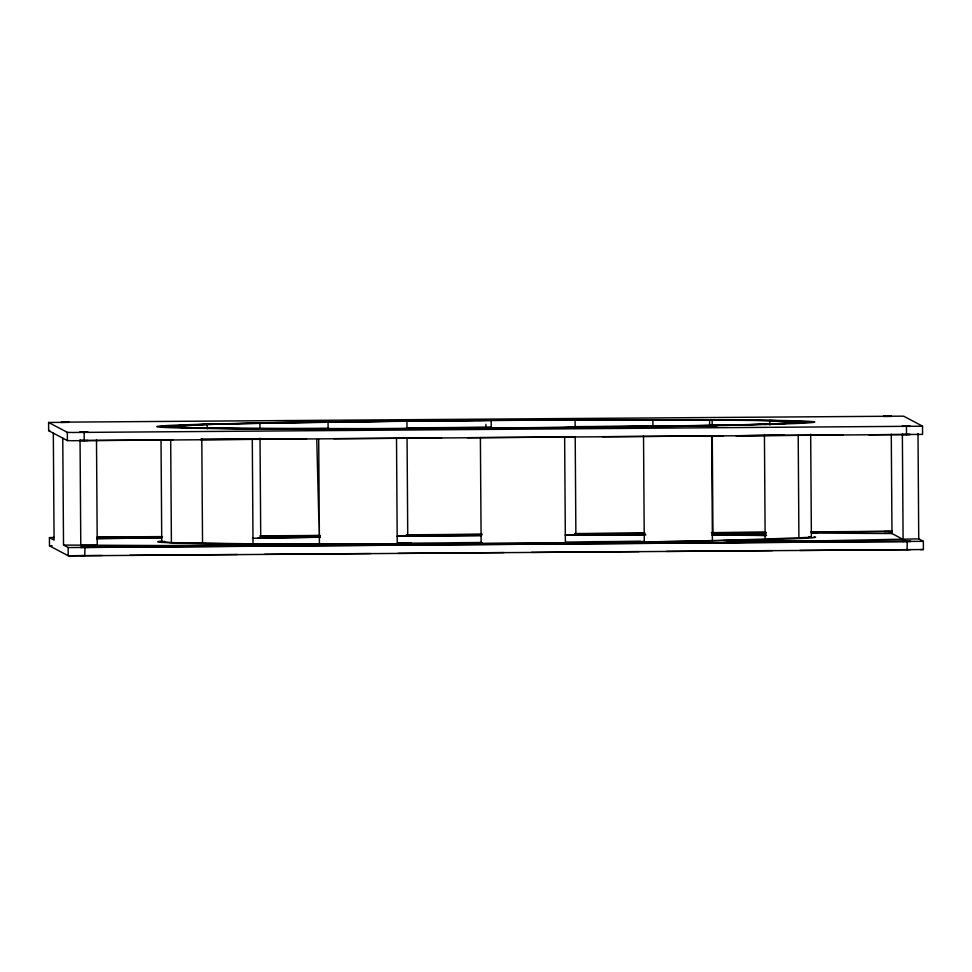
<?xml version="1.0" encoding="UTF-8"?>
<svg xmlns="http://www.w3.org/2000/svg" width="972" height="972" viewBox="0 0 972 972"><rect width="100%" height="100%" fill="white"/><g stroke="black" fill="none" stroke-linecap="round" stroke-linejoin="round"><path stroke-width="1.46" d="M64.674 422.14L901.396 416.162L903.79 416.247L922.525 426.161L922.574 434.387L72.475 440.705L67.384 440.595L48.661 430.681L48.6 422.456L69.158 422.31L60.932 422.37L64.954 422.285M48.661 430.681L49.766 430.596M705.235 543.105L918.734 538.877L923.339 541.319L923.4 549.545L70.604 555.838L68.21 555.753L49.475 545.839L49.426 537.613L53.97 537.431M922.428 426.198L72.414 432.479L67.335 432.37L48.6 422.456M923.339 541.319L68.344 547.552L63.52 545.073L62.767 438.153M172.955 439.83L83.932 440.523M902.016 434.545L910.242 434.484L868.798 434.776M902.781 541.465L911.007 541.404L84.698 547.455M68.149 547.528L68.21 555.753L84.564 555.583M811.499 532.073L888.068 531.477M161.024 440.158L161.741 541.671L164.511 541.416M161.887 541.088A329.01 4.022 -0.4 0 0 250.059 543.907C437.157 543.312 624.449 545.098 811.389 537.261L810.672 434.241M49.949 545.778L52.221 545.814M764.344 424.424L810.587 422.115L769.788 420.414L769.824 424.958M96.811 538.877L161.571 537.492M910.557 549.666L799.762 550.444M407.001 428.591L406.94 421.022L203.634 424.229A329.01 4.022 -0.4 0 0 249.257 428.774L316.507 428.956A329.01 4.022 -0.4 0 0 714.469 425.615M252.441 538.294L319.776 537.237M80.056 439.976L80.785 545.389L84.503 547.358L80.494 547.43L260.168 543.943M765.997 533.944L712.962 534.989L712.269 436.513M811.462 533.045L891.98 533.543L891.275 434.144M736.533 435.76L784.489 434.958M259.232 429.004L268.333 428.883M564.574 427.619L767.892 424.424A329.01 4.022 -0.4 0 0 773.396 420.366L652.88 419.746L478.516 420.402M703.813 436.173L723.508 435.93M260.642 535.924L269.742 535.815M397.123 536.289L481.468 535.548M480.326 428.324C590.417 426.38 700.788 428.336 810.721 421.97C728.174 418.154 645.444 420.439 562.824 419.928M905.977 426.234L901.967 426.319L910.181 426.258L906.171 426.331M83.738 440.425L79.728 440.51L87.942 440.45M80.542 555.656L102.412 555.498M259.281 428.956L329.058 428.445M406.478 427.887L491.492 427.267M574.987 426.659L653.937 426.088M708.503 425.687L717.579 425.627M261.298 429.138L329.557 428.64M406.916 428.081L491.856 427.461M575.278 426.854L654.156 426.283M708.758 425.894L716.34 425.833M200.268 439.636L306.508 438.858M333.821 438.664L441.555 437.886M467.35 437.692L575.084 436.914M602.385 436.72L708.6 435.942M735.913 435.748L843.137 434.97M97.261 537.066L162.324 536.593M260.666 535.876L319.837 535.451M406.369 534.819L482.282 534.272M574.889 533.592L644.715 533.093M711.334 532.607L765.632 532.206M810.879 531.878L892.065 531.295M97.297 537.261L162.555 536.787M259.682 536.082L320.347 535.645M406.806 535.013L481.128 534.479M575.181 533.798L644.946 533.288M711.686 532.802L766.143 532.413M80.785 545.389L97.236 545.268L96.495 439.854M397.803 543.105L411.46 543.008M458.492 542.668L481.249 542.498M592.009 541.696L640.548 541.343M251.955 544.369L320.177 543.87M397.487 543.312L482.379 542.692M565.765 542.084L644.594 541.513M726.448 540.918L749.193 540.76M129.701 555.304L237.338 554.526M264.615 554.319L370.733 553.554M398.022 553.36L504.14 552.582M531.429 552.388L639.066 551.61M666.355 551.403L772.473 550.638M920.545 549.569L923.4 549.545M493.302 428.239C382.555 427.85 271.589 431.301 160.927 426.526L207.17 424.229L207.206 428.774M565.4 535.074L644.715 534.916M709.329 425.821L715.222 425.809M408.993 428.713L208.312 428.324L161.097 426.684C270.933 420.305 381.206 422.273 491.2 420.317L491.249 427.887M286.254 439.21L200.937 439.174M712.221 532.741L766.13 532.826M287.663 546.13L63.52 545.073M811.474 532.911L817.525 532.923M722.269 419.88L655.007 419.697A329.01 4.022 -0.4 0 0 257.045 423.027M711.796 535.05L723.071 535.025A329.01 4.022 -0.4 0 1 766.568 535.402M97.2 537.638L161.729 537.941M723.399 540.578L903.924 541.428M87.444 547.345L88.707 547.382M720.094 535.074L766.143 535.511M161.741 541.671L171.4 542.631L253.024 543.858L252.295 439.32M884.058 531.55L892.272 531.49L888.262 531.575L906.803 541.392M808.631 536.994L811.389 537.261M907.046 549.715L907.277 541.635M84.746 555.68L84.977 547.601M49.426 537.613L54.08 540.067L53.326 433.16M316.775 439.551L319.436 544.041L318.707 439.502M918.005 433.476L918.734 538.877M906.451 426.477L906.512 434.703M902.368 434.022L903.097 539.424M798.194 435.359L798.911 538.379M764.429 435.031L765.158 539.557M712.148 419.855L712.197 425.906M711.674 436.209L712.403 540.748M709.609 419.904L709.645 425.967M652.88 419.746L652.941 427.328M643.525 435.784L644.266 541.829M575.084 419.88L575.145 427.461M575.205 436.55L575.886 535.025M564.635 436.707L565.376 542.765M485.915 424.327L485.939 428.871M480.387 437.424L481.128 543.47M407.061 437.692L407.742 536.167M396.503 437.85L397.232 543.907M328.062 421.957L328.111 429.527M259.925 423.051L259.961 429.102M260.022 438.202L260.727 538.184M201.799 438.834L202.541 543.372M170.683 439.611L171.4 542.631M84.151 432.455L84.212 440.68M67.335 432.37L67.384 440.595M814.074 536.799A329.01 4.022 -0.4 0 1 768.694 539.569L715.283 540.76A329.01 4.022 -0.4 0 1 317.309 544.089M257.847 538.172A329.01 4.022 -0.4 0 1 320.408 537.152M397.39 536.216A329.01 4.022 -0.4 0 1 481.577 535.475M565.218 535.013A329.01 4.022 -0.4 0 1 645.845 534.831M79.777 432.273L87.893 432.224L79.777 432.273M883.341 416.381L891.458 416.344L883.341 416.381M322.826 428.725A312.559 3.815 -0.4 0 0 798.364 422.237A312.559 3.815 -0.4 0 0 336.531 422.006A312.559 3.815 -0.4 0 0 322.826 428.725"/></g></svg>
